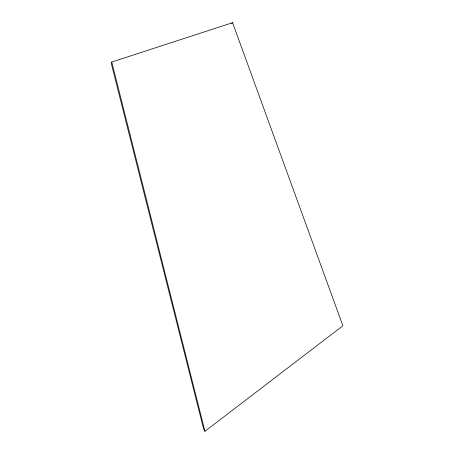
<?xml version="1.0" encoding="UTF-8"?>
<svg xmlns="http://www.w3.org/2000/svg" width="454" height="454" viewBox="0 0 454 454"><rect width="100%" height="100%" fill="white"/><g stroke="black" fill="none" stroke-linecap="round" stroke-linejoin="round"><path stroke-width="0.68" d="M111.758 62.033L111.111 62.805L203.625 428.973L204.941 431.3L342.889 325.768L232.573 22.7L111.758 62.033L204.941 431.3M231.574 23.523L232.573 22.7"/></g></svg>
